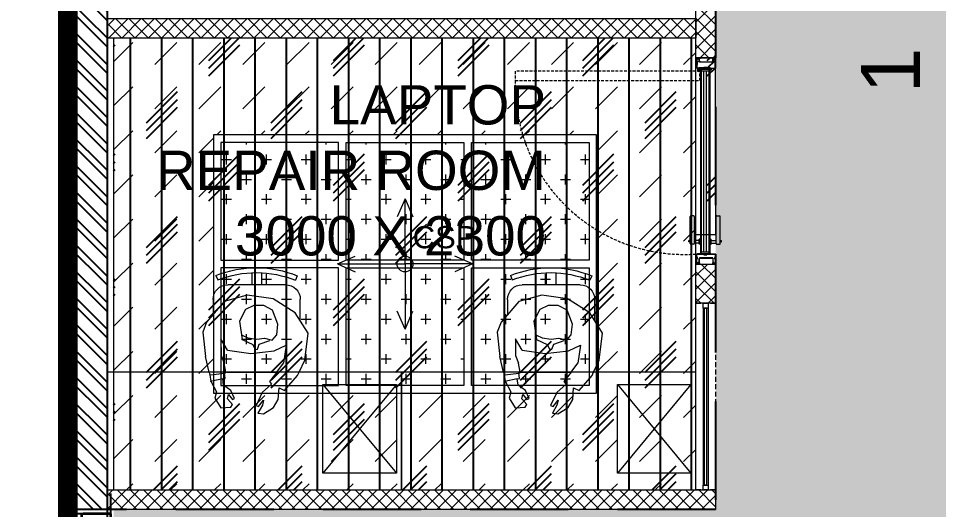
# Model space of a CAD drawing. Header units: millimetres. Extents: x 2335845 to 2509607, y 289014 to 361737.
# Drawn here: x 2344493 to 2349181, y 308802 to 311302 of the extents above; entities that cross this region are included whole.
import ezdxf

# ---------------------------------------------------------------- set-up
doc = ezdxf.new("R2010")
doc.units = ezdxf.units.MM
for name, pattern in [('DASHED', [0.75, 0.5, -0.25]), ('HIDDEN', [0.375, 0.25, -0.125]), ('HIDDEN2', [0.1875, 0.125, -0.0625])]:
    doc.linetypes.add(name, pattern=pattern)
for name, color, linetype, lineweight in [('1-fur', 8, 'Continuous', 0), ('A-DOOR-FULL', 40, 'Continuous', 18), ('A-PLAN-THIN', 251, 'Continuous', 15), ('AR_01_PARTITION FULL HT', 2, 'Continuous', 25), ('IN-DOOR', 8, 'Continuous', 0), ('IN-PRTN-FULL', 30, 'Continuous', 20), ('IN-PRTN-HATCH', 8, 'Continuous', 5), ('SWA- GLASS PARTITION', 8, 'Continuous', 5), ('SWA-GLASS', 140, 'Continuous', 9), ('SWA-METAL', 165, 'Continuous', 9), ('TOA-FC-ACOU.PAN', 250, 'Continuous', 5), ('TOA-FC-CSP', 8, 'Continuous', 20), ('TOA-FC-GYPSUM', 250, 'Continuous', 5), ('TOA-FL-CPT-1', 8, 'Continuous', 5), ('TOA-FL-CPT-2', 8, 'Continuous', 5), ('TOA-FURN-HUMAN', 252, 'Continuous', 9), ('TOA-FURN-MODULAR', 20, 'Continuous', 9)]:
    doc.layers.add(name, color=color, linetype=linetype, lineweight=lineweight)
for name, color, linetype in [('A-PLAN-DOOR', 7, 'Continuous'), ('A-PLAN-WALL', 6, 'Continuous'), ('A-PLAN-WALL HATCH', 8, 'Continuous'), ('FLOOR MARK', 7, 'Continuous'), ('PASSAGE LINEOUT', 7, 'Continuous'), ('TEXT', 250, 'Continuous')]:
    doc.layers.add(name, color=color, linetype=linetype)
doc.styles.add('ARIAL', font='arial.ttf')
doc.styles.get("Standard").update_dxf_attribs({"font": 'arial.ttf'})
pattern_1 = [(0, (2408113.76, 309771.23), (101.6, 101.6), [50.8, -152.4]), (90, (2408139.16, 309745.83), (-101.6, 101.6), [50.8, -152.4])]

# ---------------------------------------------------------------- blocks, each defined once
blk = doc.blocks.new('A$C3F28102C')
at = {"layer": 'A-PLAN-DOOR'}
h = blk.add_hatch(dxfattribs=at)
h.set_pattern_fill('ANSI31', color=256, style=0)
h.set_pattern_definition([(315, (-1529.3283, 1000.1135), (-0.44194174, -0.44194174), [])])
h.paths.add_polyline_path([(1.3, -14.9), (0, -14.9), (0, 0), (1.3, 0)])
h.paths.add_polyline_path([(1.3, 0.2), (1.3, 0), (0, 0), (0, 1.1, 0.115729)])
h.paths.add_polyline_path([(4.9, -14.9), (3.6, -14.9), (3.6, 0), (4.9, 0)])
h.paths.add_polyline_path([(4.9, 0), (3.6, 0), (3.6, 0.2, 0.115729), (4.9, 1.1)])
at = {"layer": 'A-PLAN-DOOR', "color": 2}
for points in [[(1.3, 0.2), (1.3, -14.9), (0, -14.9), (0, 1.1)], [(3.6, 0.2), (3.6, -14.9), (4.9, -14.9), (4.9, 1.1)]]:
    blk.add_lwpolyline(points, dxfattribs=at)
for radius in [3.42, 2.42]:
    blk.add_circle((2.5, 3.4), radius, dxfattribs=at)
blk = doc.blocks.new('Door 1500 mm')
at = {"layer": 'A-PLAN-DOOR'}
for p, q in [((-749, 144.7), (-749, 149.7)), ((749, 144.7), (749, 149.7)), ((710.4, 59.9), (-710.4, 59.9)), ((-710.4, 59.9), (-710.4, 0)), ((710.4, 53.4), (-710.4, 53.4)), ((-150, 0), (-150, 53.4)), ((710.4, 59.9), (710.4, 0)), ((710.4, 6.5), (-710.4, 6.5)), ((710.4, 0), (-710.4, 0))]:
    blk.add_line(p, q, dxfattribs=at)
for points in [[(-750, -90.3), (-750, -90.3), (-750, 149.7), (-851, 149.7)], [(750, -89.3), (750, 149.7), (851, 149.7)]]:
    blk.add_lwpolyline(points, dxfattribs=at)
for points in [[(-750, 8), (-749, 8), (-749, 141.7), (-750, 141.7)], [(-747.5, 1.5), (-715.6, 1.5), (-715.6, 63.4), (-700.6, 63.4), (-700.6, 94.6), (-715.2, 148.2), (-747.5, 148.2), (-747.5, 139.7), (-749, 139.7), (-749, 141.7), (-749, 149.7), (-714.1, 149.7), (-699.1, 94.8), (-699.1, 61.9), (-714.1, 61.9), (-714.1, 0), (-749, 0), (-749, 10), (-747.5, 10)], [(747.5, 1.5), (715.6, 1.5), (715.6, 63.4), (700.6, 63.4), (700.6, 94.6), (715.2, 148.2), (747.5, 148.2), (747.5, 139.7), (749, 139.7), (749, 141.7), (749, 149.7), (714.1, 149.7), (699.1, 94.8), (699.1, 61.9), (714.1, 61.9), (714.1, 0), (749, 0), (749, 10), (747.5, 10)], [(750, 8), (749, 8), (749, 141.7), (750, 141.7)]]:
    blk.add_lwpolyline(points, close=True, dxfattribs=at)
at = {"layer": 'A-PLAN-DOOR', "linetype": 'HIDDEN', "ltscale": 300}
for points in [[(-711.8, -7), (-678.8, -7), (-678.8, -534.8), (-711.8, -534.8)], [(711.8, -7), (678.8, -7), (678.8, -835.8), (711.8, -835.8)]]:
    blk.add_lwpolyline(points, close=True, dxfattribs=at)
for centre, radius, start, end in [((-678.8, -7), 528.9, 270, 0.757), ((678.8, -7), 828.8, 179.517, 270)]:
    blk.add_arc(centre, radius, start, end, dxfattribs=at)
at = {"layer": 'A-PLAN-DOOR', "extrusion": (0, 0, -1), "yscale": 0.9981851179673188, "zscale": -0.9981851179673188, "rotation": 180}
for p, xscale in [((714.1, 0), 0.9981851179673188), ((-714.1, 0), -0.9981851179673188)]:
    blk.add_blockref('A$C3F28102C', p, dxfattribs=dict(at, xscale=xscale))
blk = doc.blocks.new('Refuge Area')
at = {"layer": 'A-PLAN-THIN', "true_color": 0xc7c8ca}
h = blk.add_hatch(dxfattribs=at)
h.set_pattern_fill('ANSI36', color=9, scale=200, angle=90, style=0)
h.set_pattern_definition([(135, (-171740.8, -401367.8), (-1234.7852, 336.7596), [1587.5, -317.5, 0, -317.5])])
edge = h.paths.add_edge_path()
edge.add_arc((52450.8, -523196.6), 546078.4, 94.799675, 95.937847)
edge.add_line((-4040.8, 19951.9), (-4040.8, 5032.2))
edge.add_line((-4040.8, 5032.2), (-1240.8, 5032.2))
edge.add_line((-1240.8, 5032.2), (1459.2, 5032.2))
edge.add_line((1459.2, 5032.2), (1459.2, 8332.2))
edge.add_line((1459.2, 8332.2), (6759.2, 8332.2))
edge.add_line((6759.2, 8332.2), (6759.2, 20966.9))
edge = h.paths.add_edge_path()
edge.add_arc((29259.2, -342462.3), 316794.5, 94.072802, 96.033819)
edge.add_line((-4040.8, -27422.8), (-4040.8, -9767.8))
edge.add_line((-4040.8, -9767.8), (-1240.8, -9767.8))
edge.add_line((-1240.8, -9767.8), (1459.2, -9767.8))
edge.add_line((1459.2, -9767.8), (1459.2, -13067.8))
edge.add_line((1459.2, -13067.8), (6759.2, -13067.8))
edge.add_line((6759.2, -13067.8), (6759.2, -26467.8))
at = {"layer": 'A-PLAN-WALL HATCH'}
h = blk.add_hatch(dxfattribs=at)
h.set_pattern_fill('ANSI32', color=256, scale=10, angle=-90, style=0)
h.set_pattern_definition([(315, (-171740.81, -401367.81), (67.35192, 67.35192), []), (315, (-171740.81, -401412.71), (67.35192, 67.35192), [])])
h.paths.add_polyline_path([(1659.2, -9767.8), (1459.2, -9767.8), (1459.2, 5032.2), (1659.2, 5032.2)])
at = {"layer": 'A-PLAN-THIN'}
blk.add_line((1659.2, -9767.8), (1659.2, -11307.8), dxfattribs=at)
at = {"layer": 'A-PLAN-WALL'}
blk.add_lwpolyline([(1659.2, -9767.8), (1459.2, -9767.8), (1459.2, 5032.2), (1659.2, 5032.2)], close=True, dxfattribs=at)
at = {"layer": 'A-PLAN-DOOR', "xscale": -1, "rotation": 270}
blk.add_blockref('Door 1500 mm', (1529.5, -10537.8), dxfattribs=at)
blk = doc.blocks.new('txhvb')
at = {"layer": 'TOA-FURN-HUMAN', "color": 8, "lineweight": 5}
for p, q in [((549473.8, -3726.6, 0), (549769.8, -3726.6, 0)), ((549425.6, -3868.4, 0), (549538.3, -3797, 0)), ((549538.3, -3797, 0), (549669.9, -3778.8, 0)), ((549669.9, -3778.8, 0), (549787.2, -3811.9, 0)), ((549399.8, -3909.5, 0), (549399.8, -3800.6, 0)), ((549787.2, -3811.9, 0), (549877, -3916.9, 0)), ((549843.8, -3800.6, 0), (549843.8, -3878, 0)), ((549359.8, -3973.3, 0), (549425.6, -3868.4, 0)), ((549877, -3916.9, 0), (549896.8, -3968.3, 0)), ((549377.2, -4109.3, 0), (549359.8, -3973.3, 0)), ((549896.8, -3968.3, 0), (549882.9, -4091.1, 0)), ((549804.2, -4001.1, 0), (549802.9, -4085.6, 0)), ((549533.4, -4063.3, 0), (549472.6, -4034.3, 0)), ((549472.6, -4034.3, 0), (549485.8, -4126, 0)), ((549652, -4076.1, 0), (549533.4, -4063.3, 0)), ((549770.2, -4058.7, 0), (549652, -4076.1, 0)), ((549405.4, -4170.5, 0), (549377.2, -4109.3, 0)), ((549802.9, -4085.6, 0), (549787.5, -4126, 0)), ((549864.3, -4170.5, 0), (549882.9, -4091.1, 0)), ((549413.4, -4187.8, 0), (549405.4, -4170.5, 0)), ((549519.8, -4170.5, 0), (549485.8, -4126, 0)), ((549519.8, -4170.5, 0), (549557.1, -4219.4, 0)), ((549780, -4170.5, 0), (549787.5, -4126, 0)), ((549780.2, -4174.4, 0), (549780, -4169.8, 0)), ((549864.3, -4170.5, 0), (549860.7, -4185.9, 0)), ((549479.7, -4265, 0), (549413.4, -4187.8, 0)), ((549786.4, -4175, 0), (549780.2, -4174.4, 0)), ((549782.9, -4203.7, 0), (549786.4, -4175, 0)), ((549795.2, -4204.9, 0), (549782.9, -4203.7, 0)), ((549790.7, -4237.8, 0), (549795.2, -4204.9, 0)), ((549855.8, -4216.9, 0), (549826.4, -4271.5, 0)), ((549860.7, -4185.9, 0), (549855.8, -4216.9, 0)), ((549508.3, -4250.5, 0), (549479.7, -4265, 0)), ((549511.8, -4309.5, 0), (549508.3, -4250.5, 0)), ((549557.1, -4219.4, 0), (549546, -4231.9, 0)), ((549546, -4231.9, 0), (549593.7, -4274.9, 0)), ((549734.2, -4304.6, 0), (549752.9, -4264.4, 0)), ((549752.9, -4264.4, 0), (549790.7, -4237.8, 0)), ((549535.7, -4350.2, 0), (549511.8, -4309.5, 0)), ((549593.7, -4274.9, 0), (549624.9, -4341.5, 0)), ((549745.4, -4310, 0), (549734.2, -4304.6, 0)), ((549745.3, -4335.9, 0), (549770.5, -4306.2, 0)), ((549765.7, -4285.4, 0), (549745.4, -4310, 0)), ((549770.5, -4306.2, 0), (549765.7, -4285.4, 0)), ((549835.7, -4303.3, 0), (549804.9, -4352.2, 0)), ((549826.4, -4271.5, 0), (549835.7, -4303.3, 0)), ((549587.5, -4384, 0), (549535.7, -4350.2, 0)), ((549612, -4346.4, 0), (549586.8, -4314.1, 0)), ((549586.8, -4314.1, 0), (549592.4, -4339, 0)), ((549592.4, -4339, 0), (549615.6, -4379.5, 0)), ((549624.9, -4341.5, 0), (549612, -4346.4, 0)), ((549754.5, -4349.8, 0), (549745.3, -4335.9, 0)), ((549804.9, -4352.2, 0), (549754.5, -4349.8, 0)), ((549615.6, -4379.5, 0), (549587.5, -4384, 0))]:
    blk.add_line(p, q, dxfattribs=at)
at = {"layer": 'TOA-FURN-HUMAN', "color": 8, "lineweight": 5, "elevation": 0}
for points in [[(549415.1, -3680.7), (549424.4, -3703.6)], [(549597.3, -3664.5), (549597.3, -3726.6)], [(549646.7, -3664.5), (549646.7, -3726.6)], [(549829.3, -3678.7), (549820, -3701.6)], [(549696.3, -3982), (549667.8, -3997), (549621.5, -4003.4), (549583, -3998.4), (549543.8, -4008.4), (549519.5, -3981.3), (549513.6, -3926.6), (549540.8, -3854.7), (549585.6, -3831.3), (549636.2, -3831.3), (549679, -3852.7), (549710.1, -3911), (549696.5, -4004.3), (549641.4, -4029.8), (549629.3, -4056.2), (549618.6, -4054.7), (549608.6, -4028.3), (549555.2, -4009.1)], [(549770.2, -4058.7), (549804.2, -4001.1)], [(549784.9, -4177.3), (549858.8, -4186.3)], [(549795.2, -4204.9), (549858.2, -4218.4)]]:
    blk.add_lwpolyline(points, dxfattribs=at)
blk.add_lwpolyline([(549780, -4169.8, -0.034638), (549769.8, -4170.5), (549519.8, -4170.5)], format="xyb", dxfattribs=at)
at = {"layer": 'TOA-FURN-HUMAN', "color": 8, "lineweight": 5}
for centre, radius, start, end in [((549624.7, -4196.9, 0), 557.1, 68.458, 112.0994), ((549624.7, -4196.9, 0), 532.5, 68.4839, 112.0994), ((549473.8, -3800.6, 0), 74, 90.0001, 180.0001), ((549769.8, -3800.6, 0), 74, 0.0001, 90.0001)]:
    blk.add_arc(centre, radius, start, end, dxfattribs=at)
at = {"layer": 'TOA-FURN-MODULAR'}
for p, q in [((549284.5, -4234.5), (548909.5, -4684.5)), ((548909.5, -4234.5), (549284.5, -4684.5))]:
    blk.add_line(p, q, dxfattribs=at)
for points in [[(548884.5, -4170.5), (550384.5, -4170.5), (550384.5, -4770.5), (548884.5, -4770.5)], [(549284.5, -4234.5), (548909.5, -4234.5), (548909.5, -4684.5), (549284.5, -4684.5)]]:
    blk.add_lwpolyline(points, close=True, dxfattribs=at)
blk = doc.blocks.new('*U656')
at = {"layer": 'SWA- GLASS PARTITION', "linetype": 'HIDDEN2', "ltscale": 200, "elevation": 0}
blk.add_lwpolyline([(115656.2, -163312.9), (116606.2, -163312.9), (116606.2, -163412.9), (115656.2, -163412.9)], close=True, dxfattribs=at)
at = {"layer": 'SWA-GLASS', "color": 4, "elevation": 0}
blk.add_lwpolyline([(116581.2, -163357.9), (116581.2, -163367.9), (115681.2, -163367.9), (115681.2, -163357.9)], close=True, dxfattribs=at)
at = {"layer": 'SWA-METAL', "color": 8, "linetype": 'HIDDEN'}
for p, q in [((115681.2, -163350.4, 0), (116581.2, -163350.4, 0)), ((115681.2, -163375.4, 0), (116581.2, -163375.4, 0))]:
    blk.add_line(p, q, dxfattribs=at)
at = {"layer": 'SWA-METAL', "elevation": 0}
for points in [[(115656.2, -163350.4), (115681.2, -163350.4), (115681.2, -163375.4), (115656.2, -163375.4)], [(116581.2, -163350.4), (116606.2, -163350.4), (116606.2, -163375.4), (116581.2, -163375.4)]]:
    blk.add_lwpolyline(points, close=True, dxfattribs=at)
blk = doc.blocks.new('A$C38A659B7')
at = {"layer": 'TOA-FC-CSP', "color": 10, "linetype": 'Continuous', "elevation": 0}
for points in [[(0.91, 8.35), (0, 6.31)], [(0.91, 8.35), (0, 6.31)], [(0.91, 8.35), (1.82, 6.31)], [(0.91, 8.35), (1.82, 6.31)], [(8.65, 0.91), (0.91, 0.91), (0.91, 8.35)], [(-6.83, 0.91), (-4.79, 1.82)], [(8.65, 0.91), (6.61, 1.82)], [(-6.83, 0.91), (-4.79, 0)], [(-6.83, 0.91), (0.91, 0.91), (0.91, -6.54)], [(8.65, 0.91), (6.61, 0)], [(0.91, -6.54), (0, -4.49)], [(0.91, -6.54), (0, -4.49)], [(0.91, -6.54), (1.82, -4.49)], [(0.91, -6.54), (1.82, -4.49)]]:
    blk.add_lwpolyline(points, dxfattribs=at)
at = {"layer": 'TOA-FC-CSP', "color": 10, "linetype": 'Continuous'}
blk.add_circle((0.91, 0.91, 0), 0.902, dxfattribs=at)
at = {"layer": 'TOA-FC-CSP', "color": 10, "insert": (1.79, 5.25, 0), "char_height": 2.542, "width": 4.6087, "attachment_point": 1, "style": 'ARIAL'}
blk.add_mtext('CSP', dxfattribs=at)
blk = doc.blocks.new('*U649')
at = {"layer": 'IN-PRTN-HATCH'}
h = blk.add_hatch(dxfattribs=at)
h.set_pattern_fill('ANSI37', color=256, scale=15)
h.set_pattern_definition([(45, (5617.74, 0), (-33.67596, 33.67596), []), (135, (5617.74, 0), (-33.67596, -33.67596), [])])
h.paths.add_polyline_path([(-100522.3, -39967.2), (-97422.3, -39967.2), (-97422.3, -39867.2), (-100522.3, -39867.2)])
at = {"layer": 'IN-PRTN-FULL', "elevation": 0}
blk.add_lwpolyline([(-100522.3, -39967.2), (-97422.3, -39967.2), (-97422.3, -39867.2), (-100522.3, -39867.2)], close=True, dxfattribs=at)
blk = doc.blocks.new('*U650')
at = {"layer": 'IN-PRTN-HATCH'}
h = blk.add_hatch(dxfattribs=at)
h.set_pattern_fill('ANSI37', color=256, scale=15)
h.set_pattern_definition([(45, (5517.74, 0), (-33.67596, 33.67596), []), (135, (5517.74, 0), (-33.67596, -33.67596), [])])
h.paths.add_polyline_path([(-100522.3, -39967.2), (-97522.3, -39967.2), (-97522.3, -39867.2), (-100522.3, -39867.2)])
at = {"layer": 'IN-PRTN-FULL', "elevation": 0}
blk.add_lwpolyline([(-100522.3, -39967.2), (-97522.3, -39967.2), (-97522.3, -39867.2), (-100522.3, -39867.2)], close=True, dxfattribs=at)
blk = doc.blocks.new('*U652')
at = {"layer": 'IN-PRTN-HATCH'}
h = blk.add_hatch(dxfattribs=at)
h.set_pattern_fill('ANSI37', color=256, scale=15)
h.set_pattern_definition([(45, (2817.89, 0), (-33.67596, 33.67596), []), (135, (2817.89, 0), (-33.67596, -33.67596), [])])
h.paths.add_polyline_path([(-100522.3, -39967.2), (-100222.2, -39967.2), (-100222.2, -39867.2), (-100522.3, -39867.2)])
at = {"layer": 'IN-PRTN-FULL', "elevation": 0}
blk.add_lwpolyline([(-100522.3, -39967.2), (-100222.2, -39967.2), (-100222.2, -39867.2), (-100522.3, -39867.2)], close=True, dxfattribs=at)
blk = doc.blocks.new('rub1')
at = {"lineweight": 20}
h = blk.add_hatch(color=8, dxfattribs=at)
h.paths.add_polyline_path([(285.1, 663.6), (284.4, 663.6, 0.06789), (284.3, 663.1), (284, 663.1), (284, 663.6), (283.7, 663.6), (283.7, 662.4), (284, 662.4), (284, 662.9), (284.3, 662.9, 0.066804), (284.4, 662.3), (285.1, 662.3, 0.299446), (285.5, 662.9), (285.5, 663.1, 0.299446)])
h.paths.add_polyline_path([(285.4, 663.1), (285.4, 662.9, -0.365226), (285, 662.5), (284.6, 662.5, -0.12053), (284.6, 663.5), (285, 663.5, -0.209232)], flags=16)
at = {"layer": '1-fur', "color": 8, "lineweight": 20}
for p, q in [((284.4, 663.6), (285.1, 663.6)), ((284.4, 662.3), (285.1, 662.3)), ((284.6, 663.5), (285, 663.5)), ((284.6, 662.5), (285, 662.5)), ((285.4, 663.1), (285.4, 662.9)), ((285.5, 663.1), (285.5, 662.9))]:
    blk.add_line(p, q, dxfattribs=at)
for points in [[(284, 662.9), (284, 662.4), (283.7, 662.4), (283.7, 663.6), (284, 663.6), (284, 663.1)], [(284.3, 663.1), (284, 663.1)], [(284, 662.9), (284.3, 662.9)]]:
    blk.add_lwpolyline(points, dxfattribs=at)
for centre, radius, start, end in [((286.3, 663), 1.99, 160.4255, 175.9608), ((286.3, 663), 1.99, 182.636, 197.9236), ((286.5, 663), 1.99, 165.4708, 192.9616), ((284.8, 662.9), 0.623, 16.2565, 63.5269), ((285, 662.9), 0.413, 282.3178, 2.5719), ((284.9, 663), 0.623, 3.1317, 69.8122), ((284.9, 662.9), 0.623, 290.1878, 356.8683)]:
    blk.add_arc(centre, radius, start, end, dxfattribs=at)
blk = doc.blocks.new('*U695')
at = {"layer": 'IN-DOOR', "color": 8, "ltscale": 2}
for p, q in [((-36, 3.3), (-36, 0)), ((-36, 3.29), (-36, 2.86)), ((-34.92, 3.3), (-35.99, 3.3)), ((-35.96, 3.17), (-35.96, 3.25)), ((-35.95, 3.26), (-34.97, 3.26)), ((-34.96, 3.25), (-34.96, 3.2)), ((-34.91, 3.21), (-34.91, 3.29)), ((-32.56, 3.81), (-32.56, 4.31)), ((-32.45, 4.42), (-27.72, 4.42)), ((-32.45, 3.7), (-27.72, 3.7)), ((-32.34, 2.84), (-32.34, 3.7)), ((-32.13, 4.42), (-32.13, 4.64)), ((-32.13, 4.64), (-31.89, 4.64)), ((-31.89, 4.42), (-31.89, 4.64)), ((-31.87, 2.84), (-31.87, 3.7)), ((-27.61, 3.81), (-27.61, 4.31)), ((-0.79, 3.21), (-0.79, 3.29)), ((-0.78, 3.3), (-0.01, 3.3)), ((-0.75, 3.25), (-0.75, 3.2)), ((-0.05, 3.26), (-0.73, 3.26)), ((-0.04, 3.17), (-0.04, 3.25)), ((0, 3.3), (0, 0)), ((0, 3.29), (0, 2.86)), ((-35.98, 2.84), (-35.92, 2.84)), ((-35.91, 2.83), (-35.91, 2.79)), ((-35.9, 2.78), (-35.83, 2.76)), ((-35.82, 2.77), (-35.86, 2.83)), ((-35.85, 2.84), (-35.11, 2.84)), ((-35.09, 2.88), (-35.81, 2.88)), ((-35.09, 2.82), (-35.11, 2.77)), ((-35.09, 2.76), (-34.98, 2.76)), ((-35.04, 2.83), (-35.04, 2.83)), ((-34.93, 2.81), (-35.02, 2.81)), ((-34.96, 1.81), (-34.97, 1.8)), ((-34.97, 1.8), (-34.96, 1.79)), ((-34.96, 2.74), (-34.96, 1.81)), ((-34.96, 1.79), (-34.96, 0.56)), ((-34.94, 3.18), (-34.94, 3.18)), ((-34.91, 0.51), (-34.91, 2.79)), ((-32.56, 2.62), (-32.56, 2.84)), ((-32.56, 2.84), (-31.66, 2.84)), ((-32.56, 2.62), (-31.66, 2.62)), ((-31.66, 2.62), (-31.66, 2.84)), ((-0.79, 0.51), (-0.79, 2.79)), ((-0.77, 2.81), (-0.68, 2.81)), ((-0.76, 3.18), (-0.76, 3.18)), ((-0.74, 2.74), (-0.74, 1.81)), ((-0.74, 1.81), (-0.73, 1.8)), ((-0.73, 1.8), (-0.74, 1.79)), ((-0.74, 1.79), (-0.74, 0.56)), ((-0.61, 2.76), (-0.72, 2.76)), ((-0.67, 2.83), (-0.67, 2.83)), ((-0.62, 2.82), (-0.59, 2.77)), ((-0.61, 2.88), (-0.19, 2.88)), ((-0.15, 2.84), (-0.6, 2.84)), ((-0.18, 2.77), (-0.14, 2.83)), ((-0.1, 2.78), (-0.17, 2.76)), ((-0.09, 2.83), (-0.09, 2.79)), ((-0.02, 2.84), (-0.08, 2.84)), ((-36, 0.44), (-36, 0.01)), ((-35.99, 0), (-34.92, 0)), ((-35.92, 0.46), (-35.98, 0.46)), ((-35.96, 0.05), (-35.96, 0.13)), ((-34.97, 0.04), (-35.95, 0.04)), ((-35.91, 0.5), (-35.91, 0.47)), ((-35.83, 0.54), (-35.9, 0.51)), ((-35.86, 0.47), (-35.82, 0.53)), ((-35.11, 0.46), (-35.85, 0.46)), ((-35.81, 0.42), (-35.09, 0.42)), ((-35.11, 0.52), (-35.09, 0.48)), ((-34.98, 0.54), (-35.09, 0.54)), ((-35.04, 0.47), (-35.04, 0.47)), ((-35.03, 0.2), (-35.03, 0.14)), ((-35.02, 0.49), (-34.93, 0.49)), ((-35.01, 0.22), (-35.01, 0.22)), ((-35.01, 0.12), (-34.93, 0.12)), ((-34.98, 0.18), (-34.99, 0.2)), ((-34.93, 0.16), (-34.96, 0.16)), ((-34.96, 0.1), (-34.96, 0.05)), ((-34.94, 0.12), (-34.94, 0.12)), ((-34.88, 0.19), (-34.92, 0.17)), ((-34.91, 0.1), (-34.91, 0.02)), ((-34.91, 0.01), (-34.91, 0.09)), ((-34.89, 0), (-34.2, 0)), ((-34.87, 0.08), (-34.85, 0.18)), ((-34.83, 0.06), (-34.85, 0.06)), ((-34.81, 0.05), (-34.82, 0.07)), ((-34.79, 0.07), (-34.8, 0.05)), ((-34.3, 0.06), (-34.77, 0.06)), ((-34.2, 0.81), (-34.2, 0)), ((-32.56, 0.98), (-32.56, 0.77)), ((-32.56, 0.98), (-31.66, 0.98)), ((-32.56, 0.77), (-31.66, 0.77)), ((-32.34, 0.77), (-32.34, -0.1)), ((-31.87, 0.77), (-31.87, -0.1)), ((-31.66, 0.98), (-31.66, 0.77)), ((-1.8, 0), (-1.8, 0.1)), ((-0.81, 0), (-1.8, 0)), ((-1.76, 0.06), (-1.65, 0.06)), ((-1.63, 0.07), (-1.62, 0.05)), ((-1.61, 0.05), (-0.88, 0.07)), ((-0.87, 0.06), (-0.86, 0.06)), ((-0.84, 0.08), (-0.85, 0.18)), ((-0.82, 0.19), (-0.79, 0.17)), ((-0.79, 0.1), (-0.79, 0.02)), ((-0.79, 0.01), (-0.79, 0.09)), ((-0.78, 0.16), (-0.74, 0.16)), ((-0.01, 0), (-0.78, 0)), ((-0.68, 0.49), (-0.77, 0.49)), ((-0.69, 0.12), (-0.77, 0.12)), ((-0.76, 0.12), (-0.76, 0.12)), ((-0.75, 0.1), (-0.75, 0.05)), ((-0.73, 0.04), (-0.05, 0.04)), ((-0.72, 0.54), (-0.62, 0.54)), ((-0.72, 0.18), (-0.71, 0.2)), ((-0.69, 0.22), (-0.69, 0.22)), ((-0.68, 0.2), (-0.68, 0.14)), ((-0.67, 0.47), (-0.67, 0.47)), ((-0.6, 0.52), (-0.62, 0.48)), ((-0.19, 0.42), (-0.61, 0.42)), ((-0.6, 0.46), (-0.15, 0.46)), ((-0.14, 0.47), (-0.18, 0.53)), ((-0.17, 0.54), (-0.1, 0.51)), ((-0.09, 0.5), (-0.09, 0.47)), ((-0.08, 0.46), (-0.02, 0.46)), ((-0.04, 0.05), (-0.04, 0.13)), ((0, 0.44), (0, 0.01)), ((-32.56, -0.21), (-32.56, -0.71)), ((-32.45, -0.1), (-27.72, -0.1)), ((-32.45, -0.82), (-27.72, -0.82)), ((-32.13, -0.82), (-32.13, -1.03)), ((-32.13, -1.03), (-31.89, -1.03)), ((-31.89, -0.82), (-31.89, -1.03)), ((-27.61, -0.21), (-27.61, -0.71))]:
    blk.add_line(p, q, dxfattribs=at)
at = {"layer": 'IN-DOOR', "color": 8, "ltscale": 3}
for p, q in [((-34.91, 3.28), (-34.91, 3.2)), ((-34.21, 3.3), (-34.89, 3.3)), ((-34.87, 3.12), (-34.87, 3.22)), ((-34.85, 3.24), (-34.83, 3.24)), ((-34.82, 3.23), (-34.81, 3.24)), ((-34.8, 3.24), (-34.79, 3.23)), ((-34.77, 3.24), (-34.3, 3.24)), ((-1.85, 2), (-1.85, 3.3)), ((-1.85, 3.3), (-0.81, 3.3)), ((-1.65, 3.24), (-1.76, 3.24)), ((-1.62, 3.24), (-1.63, 3.23)), ((-0.88, 3.23), (-1.61, 3.24)), ((-0.86, 3.24), (-0.87, 3.24)), ((-0.84, 3.12), (-0.84, 3.22)), ((-0.79, 3.28), (-0.79, 3.2)), ((-35.03, 3.16), (-35.03, 3.09)), ((-34.93, 3.18), (-35.01, 3.18)), ((-35.01, 3.08), (-35.01, 3.08)), ((-35, 3.09), (-34.98, 3.12)), ((-34.96, 3.13), (-34.93, 3.13)), ((-34.92, 3.13), (-34.9, 3.11)), ((-34.4, 2.03), (-34.4, 1.57)), ((-34.3, 2.07), (-34.36, 2.07)), ((-34.34, 1.83), (-34.34, 1.99)), ((-34.34, 1.61), (-34.34, 1.77)), ((-34.31, 2), (-34.23, 1.98)), ((-34.23, 1.62), (-34.31, 1.6)), ((-34.26, 2.56), (-34.27, 2.55)), ((-34.27, 2.55), (-34.26, 2.54)), ((-34.26, 3.2), (-34.26, 2.56)), ((-34.26, 2.54), (-34.26, 2.11)), ((-34.21, 2), (-34.21, 3.14)), ((-34.21, 0.91), (-34.21, 2.7)), ((-1.85, 0.91), (-1.85, 2.86)), ((-1.75, 2), (-1.83, 1.98)), ((-1.83, 1.62), (-1.75, 1.6)), ((-1.8, 3.2), (-1.8, 3.17)), ((-1.8, 3.17), (-1.79, 3.16)), ((-1.79, 3.16), (-1.8, 3.15)), ((-1.8, 3.15), (-1.8, 2.11)), ((-1.76, 2.07), (-1.7, 2.07)), ((-1.72, 1.83), (-1.72, 1.99)), ((-1.72, 1.61), (-1.72, 1.77)), ((-1.66, 2.03), (-1.66, 1.57)), ((-0.79, 3.13), (-0.81, 3.11)), ((-0.74, 3.13), (-0.78, 3.13)), ((-0.77, 3.18), (-0.69, 3.18)), ((-0.71, 3.09), (-0.72, 3.12)), ((-0.69, 3.08), (-0.7, 3.08)), ((-0.68, 3.16), (-0.68, 3.09)), ((-34.35, 1.53), (-34.3, 1.53)), ((-34.27, 1.04), (-34.28, 1.03)), ((-34.28, 1.01), (-34.27, 1)), ((-34.26, 1.49), (-34.26, 1.05)), ((-34.26, 0.99), (-34.26, 0.1)), ((-34.21, 0.82), (-34.21, 0.85)), ((-34.17, 0.89), (-34.2, 0.9)), ((-34.2, 0.86), (-34.17, 0.84)), ((-2.16, 0.77), (-2.16, 0.88)), ((-2.14, 0.9), (-2.08, 0.88)), ((-1.8, 0.75), (-2.14, 0.75)), ((-2.11, 0.85), (-2.11, 0.82)), ((-2.08, 0.84), (-2.1, 0.86)), ((-2.1, 0.81), (-1.86, 0.81)), ((-1.89, 0.89), (-1.86, 0.9)), ((-1.86, 0.86), (-1.89, 0.84)), ((-1.85, 0.82), (-1.85, 0.85)), ((-1.8, 1.49), (-1.8, 1.05)), ((-1.8, 0.99), (-1.8, 0.1)), ((-1.79, 1.04), (-1.79, 1.03)), ((-1.79, 1.01), (-1.79, 1)), ((-1.71, 1.53), (-1.76, 1.53))]:
    blk.add_line(p, q, dxfattribs=at)
at = {"layer": 'IN-DOOR', "color": 8, "linetype": 'DASHED'}
blk.add_lwpolyline([(-2.36, 2.73), (-2.36, 34.98), (-4, 34.98), (-4, 2.73)], close=True, dxfattribs=at)
at = {"layer": 'IN-DOOR', "color": 8}
for points in [[(-2.07, 2.62), (-34.21, 2.62), (-34.21, 2.49), (-2.07, 2.49)], [(-2.07, 2.49), (-33.9, 2.49), (-33.9, 1.11), (-2.07, 1.11)], [(-2.07, 0.98), (-34.21, 0.98), (-34.21, 1.11), (-2.07, 1.11)]]:
    blk.add_lwpolyline(points, dxfattribs=at)
for points in [[(-34.21, 2.49), (-33.9, 2.49), (-33.9, 1.11), (-34.21, 1.11)], [(-1.96, 2.49), (-2.28, 2.49), (-2.28, 1.11), (-1.96, 1.11)]]:
    blk.add_lwpolyline(points, close=True, dxfattribs=at)
at = {"layer": 'IN-DOOR', "color": 5}
for points in [[(-33.9, 2.02), (-2.28, 2.02)], [(-33.9, 1.58), (-2.28, 1.58)]]:
    blk.add_lwpolyline(points, dxfattribs=at)
at = {"layer": 'IN-DOOR', "color": 8, "linetype": 'Continuous', "lineweight": 25}
for points in [[(-1.95, 0.99), (-1.86, 0.99, 0.414214), (-1.85, 1), (-1.85, 2.87, 3.112272), (-2.02, 2.63, -0.513651), (-1.96, 2.59), (-1.96, 1, 0.414214)], [(-2.24, 2.77, 0.414214), (-2.22, 2.77), (-2.2, 2.77, 0.307235), (-2.05, 2.75), (-2.03, 2.73, 0.414214), (-2.02, 2.73), (-1.95, 2.81, 0.414214), (-1.96, 2.82), (-1.97, 2.84, 0.307235), (-2.02, 2.98), (-2.02, 3.01, 0.414214), (-2.03, 3.02), (-2.13, 3.04, 0.414214), (-2.14, 3.03), (-2.14, 3.01, 0.307235), (-2.24, 2.89), (-2.26, 2.88, 0.414214), (-2.27, 2.87)]]:
    blk.add_lwpolyline(points, format="xyb", close=True, dxfattribs=at)
at = {"layer": 'IN-DOOR', "color": 8, "linetype": 'DASHED'}
blk.add_arc((-4.8, 5.45), 29.53, 88.4446, 185.2074, dxfattribs=at)
at = {"layer": 'IN-DOOR', "color": 8, "ltscale": 2}
for centre, radius, start, end in [((-35.99, 3.29), 0.0108, 90, 180), ((-35.95, 3.25), 0.0108, 90, 180), ((-34.97, 3.25), 0.0108, 360, 90), ((-34.92, 3.29), 0.0108, 360, 90), ((-32.45, 4.31), 0.108, 90, 180), ((-32.45, 3.81), 0.108, 180, 270), ((-27.72, 4.31), 0.108, 360, 90), ((-27.72, 3.81), 0.108, 270, 360), ((-0.78, 3.29), 0.0108, 90, 180), ((-0.73, 3.25), 0.0108, 90, 180), ((-0.05, 3.25), 0.0108, 360, 90), ((-0.01, 3.29), 0.0108, 360, 90), ((-35.98, 2.86), 0.018, 180, 270), ((-35.93, 3.17), 0.0288, 180, 293.5782), ((-35.84, 2.8), 0.353, 84.9915, 103.4121), ((-35.92, 2.83), 0.0108, 360, 90), ((-35.9, 2.79), 0.0108, 180, 250), ((-35.82, 3.04), 0.0648, 81.2602, 348.7398), ((-35.85, 2.83), 0.0108, 90, 200), ((-35.81, 2.91), 0.0288, 115.8419, 270), ((-35.83, 2.77), 0.0108, 250, 20), ((-35.81, 3.13), 0.0252, 261.2602, 81.2602), ((-35.88, 3.13), 0.204, 286.1738, 325.757), ((-35.74, 3.02), 0.0252, 348.7398, 168.7398), ((-35.11, 2.82), 0.018, 360, 90), ((-35.09, 2.77), 0.018, 180, 270), ((-35.09, 2.83), 0.054, 360, 90), ((-35.02, 2.83), 0.018, 180, 270), ((-34.98, 2.74), 0.018, 360, 90), ((-34.94, 3.2), 0.018, 180, 270), ((-34.94, 3.21), 0.0288, 270, 360), ((-34.93, 2.79), 0.018, 360, 90), ((-0.76, 3.21), 0.0288, 180, 270), ((-0.77, 2.79), 0.018, 90, 180), ((-0.76, 3.2), 0.018, 270, 360), ((-0.72, 2.74), 0.018, 90, 180), ((-0.68, 2.83), 0.018, 270, 360), ((-0.61, 2.83), 0.054, 90, 180), ((-0.6, 2.82), 0.018, 90, 180), ((-0.61, 2.77), 0.018, 270, 360), ((-0.26, 3.02), 0.0252, 11.2602, 191.2602), ((-0.12, 3.13), 0.204, 214.243, 253.8262), ((-0.18, 3.04), 0.0648, 191.2602, 98.7398), ((-0.19, 3.13), 0.0252, 98.7398, 278.7398), ((-0.16, 2.8), 0.353, 76.5878, 95.0085), ((-0.19, 2.91), 0.0288, 270, 64.158), ((-0.17, 2.77), 0.0108, 160, 290), ((-0.15, 2.83), 0.0108, 340, 90), ((-0.1, 2.79), 0.0108, 290, 360), ((-0.08, 2.83), 0.0108, 90, 180), ((-0.07, 3.17), 0.0288, 246.4218, 360), ((-0.02, 2.86), 0.018, 270, 360), ((-35.98, 0.44), 0.018, 90, 180), ((-35.99, 0.01), 0.0108, 180, 270), ((-35.93, 0.13), 0.0288, 66.4218, 180), ((-35.95, 0.05), 0.0108, 180, 270), ((-35.92, 0.47), 0.0108, 270, 360), ((-35.85, 0.41), 0.27, 254.6491, 275.7262), ((-35.9, 0.5), 0.0108, 110, 180), ((-35.84, 0.26), 0.0648, 11.2602, 278.7398), ((-35.85, 0.47), 0.0108, 160, 270), ((-35.81, 0.39), 0.0288, 90, 244.158), ((-35.83, 0.53), 0.0108, 340, 110), ((-35.83, 0.17), 0.0252, 278.7398, 98.7398), ((-35.88, 0.2), 0.173, 28.706, 71.7459), ((-35.75, 0.28), 0.0252, 191.2602, 11.2602), ((-35.09, 0.52), 0.018, 90, 180), ((-35.11, 0.48), 0.018, 270, 360), ((-35.09, 0.47), 0.054, 270, 360), ((-35.02, 0.47), 0.018, 90, 180), ((-35.01, 0.2), 0.018, 90, 180), ((-35.01, 0.14), 0.018, 180, 270), ((-35.01, 0.2), 0.018, 360, 90), ((-34.98, 0.56), 0.018, 270, 360), ((-34.96, 0.18), 0.018, 180, 270), ((-34.97, 0.05), 0.0108, 270, 360), ((-34.94, 0.1), 0.018, 90, 180), ((-34.94, 0.09), 0.0288, 360, 90), ((-34.93, 0.51), 0.018, 270, 360), ((-34.93, 0.18), 0.018, 270, 315), ((-34.93, 0.1), 0.018, 360, 90), ((-34.92, 0.01), 0.0108, 270, 360), ((-34.89, 0.02), 0.018, 180, 270), ((-34.87, 0.18), 0.018, 360, 135), ((-34.85, 0.08), 0.018, 180, 270), ((-34.83, 0.08), 0.018, 270, 315), ((-34.8, 0.04), 0.0108, 45, 135), ((-34.77, 0.08), 0.018, 225, 270), ((-34.3, 0.1), 0.036, 270, 360), ((-1.76, 0.1), 0.036, 180, 270), ((-1.65, 0.08), 0.018, 270, 315), ((-1.62, 0.04), 0.0108, 45, 135), ((-0.87, 0.08), 0.018, 225, 270), ((-0.86, 0.08), 0.018, 270, 360), ((-0.84, 0.18), 0.018, 45, 180), ((-0.81, 0.02), 0.018, 270, 360), ((-0.77, 0.51), 0.018, 180, 270), ((-0.78, 0.18), 0.018, 225, 270), ((-0.76, 0.09), 0.0288, 90, 180), ((-0.77, 0.1), 0.018, 90, 180), ((-0.78, 0.01), 0.0108, 180, 270), ((-0.76, 0.1), 0.018, 360, 90), ((-0.73, 0.05), 0.0108, 180, 270), ((-0.72, 0.56), 0.018, 180, 270), ((-0.74, 0.18), 0.018, 270, 360), ((-0.69, 0.2), 0.018, 90, 180), ((-0.69, 0.2), 0.018, 360, 90), ((-0.69, 0.14), 0.018, 270, 360), ((-0.68, 0.47), 0.018, 360, 90), ((-0.61, 0.47), 0.054, 180, 270), ((-0.62, 0.52), 0.018, 360, 90), ((-0.6, 0.48), 0.018, 180, 270), ((-0.12, 0.2), 0.173, 108.254, 151.294), ((-0.25, 0.28), 0.0252, 168.7398, 348.7398), ((-0.16, 0.26), 0.0648, 261.2602, 168.7398), ((-0.17, 0.17), 0.0252, 81.2602, 261.2602), ((-0.19, 0.39), 0.0288, 295.8419, 90), ((-0.17, 0.53), 0.0108, 70, 200), ((-0.15, 0.41), 0.27, 264.2737, 285.3508), ((-0.15, 0.47), 0.0108, 270, 20), ((-0.1, 0.5), 0.0108, 360, 70), ((-0.08, 0.47), 0.0108, 180, 270), ((-0.07, 0.13), 0.0288, 360, 113.5782), ((-0.05, 0.05), 0.0108, 270, 360), ((-0.02, 0.44), 0.018, 360, 90), ((-0.01, 0.01), 0.0108, 270, 360), ((-32.45, -0.21), 0.108, 90, 180), ((-32.45, -0.71), 0.108, 180, 270), ((-27.72, -0.21), 0.108, 360, 90), ((-27.72, -0.71), 0.108, 270, 360)]:
    blk.add_arc(centre, radius, start, end, dxfattribs=at)
at = {"layer": 'IN-DOOR', "color": 8, "ltscale": 3}
for centre, radius, start, end in [((-34.89, 3.28), 0.018, 90, 180), ((-34.85, 3.22), 0.018, 90, 180), ((-34.83, 3.22), 0.018, 45, 90), ((-34.8, 3.25), 0.0108, 225, 315), ((-34.77, 3.22), 0.018, 90, 135), ((-34.3, 3.2), 0.036, 360, 90), ((-1.76, 3.2), 0.036, 90, 180), ((-1.65, 3.22), 0.018, 45, 90), ((-1.62, 3.25), 0.0108, 225, 315), ((-0.87, 3.22), 0.018, 90, 135), ((-0.86, 3.22), 0.018, 360, 90), ((-0.81, 3.28), 0.018, 360, 90), ((-35.01, 3.16), 0.018, 90, 180), ((-35.01, 3.09), 0.018, 180, 270), ((-35.01, 3.09), 0.0126, 277.0353, 26.015), ((-34.96, 3.12), 0.018, 90, 180), ((-34.93, 3.2), 0.018, 270, 360), ((-34.93, 3.12), 0.018, 45, 90), ((-34.88, 3.12), 0.018, 225, 360), ((-34.36, 2.03), 0.036, 90, 180), ((-34.33, 1.8), 0.018, 134.427, 225.573), ((-34.32, 1.99), 0.018, 75.8258, 180), ((-34.35, 1.83), 0.018, 314.427, 360), ((-34.35, 1.77), 0.018, 360, 45.573), ((-34.32, 1.61), 0.018, 180, 284.1742), ((-34.3, 2.11), 0.036, 270, 360), ((-34.23, 2), 0.018, 255.8258, 360), ((-34.23, 1.6), 0.018, 360, 104.1742), ((-1.83, 2), 0.018, 180, 284.1742), ((-1.83, 1.6), 0.018, 75.8258, 180), ((-1.76, 2.11), 0.036, 180, 270), ((-1.74, 1.99), 0.018, 360, 104.1742), ((-1.74, 1.61), 0.018, 255.8258, 360), ((-1.71, 1.83), 0.018, 180, 225.573), ((-1.73, 1.8), 0.018, 314.427, 45.573), ((-1.71, 1.77), 0.018, 134.427, 180), ((-1.7, 2.03), 0.036, 360, 90), ((-0.82, 3.12), 0.018, 180, 315), ((-0.77, 3.2), 0.018, 180, 270), ((-0.78, 3.12), 0.018, 90, 135), ((-0.74, 3.12), 0.018, 360, 90), ((-0.7, 3.09), 0.0126, 153.985, 262.9647), ((-0.69, 3.16), 0.018, 360, 90), ((-0.69, 3.09), 0.018, 270, 360), ((-34.35, 1.58), 0.0452, 191.7193, 271.6001), ((-34.3, 1.49), 0.036, 360, 90), ((-34.27, 1.02), 0.0108, 135, 225), ((-34.28, 1.05), 0.018, 315, 360), ((-34.28, 0.99), 0.018, 360, 45), ((-34.2, 0.91), 0.0108, 180, 270), ((-34.2, 0.85), 0.0108, 90, 180), ((-34.2, 0.82), 0.0108, 180, 270), ((-34.17, 0.86), 0.0216, 270, 90), ((-2.14, 0.88), 0.018, 90, 180), ((-2.14, 0.77), 0.018, 180, 270), ((-2.1, 0.85), 0.0108, 90, 180), ((-2.1, 0.82), 0.0108, 180, 270), ((-2.08, 0.86), 0.0216, 270, 90), ((-1.89, 0.86), 0.0216, 90, 270), ((-1.86, 0.91), 0.0108, 270, 360), ((-1.86, 0.85), 0.0108, 360, 90), ((-1.86, 0.82), 0.0108, 270, 360), ((-1.76, 1.49), 0.036, 90, 180), ((-1.78, 1.05), 0.018, 180, 225), ((-1.78, 0.99), 0.018, 135, 180), ((-1.79, 1.02), 0.0108, 315, 45), ((-1.71, 1.58), 0.0452, 268.3999, 348.2806)]:
    blk.add_arc(centre, radius, start, end, dxfattribs=at)
at = {"layer": 'IN-DOOR', "color": 8, "lineweight": 20, "extrusion": (0, 0, -1), "xscale": 0.1118615642299428, "yscale": 0.1118615642299428, "zscale": -0.1118615642299429, "rotation": 90.00002373157199}
blk.add_blockref('rub1', (76.13, -30.93), dxfattribs=at)
blk = doc.blocks.new('*U668')
at = {"layer": 'IN-PRTN-HATCH'}
h = blk.add_hatch(dxfattribs=at)
h.set_pattern_fill('ANSI37', color=256, scale=15)
h.set_pattern_definition([(45, (3008.476, 0), (-33.67596, 33.67596), []), (135, (3008.476, 0), (-33.67596, -33.67596), [])])
h.paths.add_polyline_path([(-100377, -39967.2), (-100176.9, -39967.2), (-100176.9, -39867.2), (-100377, -39867.2)])
at = {"layer": 'IN-PRTN-FULL', "elevation": 0}
blk.add_lwpolyline([(-100377, -39967.2), (-100176.9, -39967.2), (-100176.9, -39867.2), (-100377, -39867.2)], close=True, dxfattribs=at)

msp = doc.modelspace()

# ---------------------------------------------------------------- hatches: boundary and pattern name
at = {"layer": 'TOA-FC-ACOU.PAN', "true_color": 0x939598}
h = msp.add_hatch(dxfattribs=at)
h.set_pattern_fill('CROSS', color=252, scale=16)
h.set_pattern_definition(pattern_1)
h.paths.add_polyline_path([(2345524.791, 310070.624), (2346124.791, 310070.624), (2346124.791, 310670.624), (2345524.791, 310670.624)])
h = msp.add_hatch(dxfattribs=at)
h.set_pattern_fill('CROSS', color=252, scale=16)
h.set_pattern_definition(pattern_1)
h.paths.add_polyline_path([(2346762.791, 310070.624), (2346162.791, 310070.624), (2346162.791, 310670.624), (2346762.791, 310670.624)])
h = msp.add_hatch(dxfattribs=at)
h.set_pattern_fill('CROSS', color=252, scale=16)
h.set_pattern_definition(pattern_1)
h.paths.add_polyline_path([(2347400.791, 310070.624), (2346800.791, 310070.624), (2346800.791, 310670.624), (2347400.791, 310670.624)])
h = msp.add_hatch(dxfattribs=at)
h.set_pattern_fill('CROSS', color=252, scale=16)
h.set_pattern_definition(pattern_1)
h.paths.add_polyline_path([(2345524.791, 309432.624), (2346124.791, 309432.624), (2346124.791, 310032.624), (2345524.791, 310032.624)])
h = msp.add_hatch(dxfattribs=at)
h.set_pattern_fill('CROSS', color=252, scale=16)
h.set_pattern_definition(pattern_1)
h.paths.add_polyline_path([(2346762.791, 309432.624), (2346162.791, 309432.624), (2346162.791, 310032.624), (2346762.791, 310032.624)])
h = msp.add_hatch(dxfattribs=at)
h.set_pattern_fill('CROSS', color=252, scale=16)
h.set_pattern_definition(pattern_1)
h.paths.add_polyline_path([(2347400.791, 309432.624), (2346800.791, 309432.624), (2346800.791, 310032.624), (2347400.791, 310032.624)])
at = {"layer": 'TOA-FC-GYPSUM'}
h = msp.add_hatch(dxfattribs=at)
h.set_pattern_fill('DASH', color=252, scale=50, angle=45)
h.set_pattern_definition([(45, (90021.14, 24146.98), (0, 224.506403), [158.75, -158.75])])
h.paths.add_polyline_path([(2347944.691, 311201.624), (2344978.187, 311201.624), (2344978.187, 308901.624), (2347944.691, 308901.624)])
h.paths.add_polyline_path([(2347438.791, 310708.624), (2345486.791, 310708.624), (2345486.791, 309394.624), (2347438.791, 309394.624)], flags=16)
at = {"layer": 'TOA-FL-CPT-1', "true_color": 0xc7c8ca}
h = msp.add_hatch(dxfattribs=at)
h.set_pattern_fill('AR-PARQ1', color=9, scale=3)
h.set_pattern_definition([(90, (54538.6, -6708.4), (-914.4, 914.4), [914.4, -914.4]), (90, (54691, -6708.4), (-914.4, 914.4), [914.4, -914.4]), (90, (54843.4, -6708.4), (-914.4, 914.4), [914.4, -914.4]), (90, (54995.8, -6708.4), (-914.4, 914.4), [914.4, -914.4]), (90, (55148.2, -6708.4), (-914.4, 914.4), [914.4, -914.4]), (90, (55300.6, -6708.4), (-914.4, 914.4), [914.4, -914.4]), (90, (55453, -6708.4), (-914.4, 914.4), [914.4, -914.4]), (0, (54538.6, -5794), (914.4, -914.4), [914.4, -914.4]), (0, (54538.6, -5641.6), (914.4, -914.4), [914.4, -914.4]), (0, (54538.6, -5489.2), (914.4, -914.4), [914.4, -914.4]), (0, (54538.6, -5336.8), (914.4, -914.4), [914.4, -914.4]), (0, (54538.6, -5184.4), (914.4, -914.4), [914.4, -914.4]), (0, (54538.6, -5032), (914.4, -914.4), [914.4, -914.4]), (0, (54538.6, -4879.6), (914.4, -914.4), [914.4, -914.4])])
h.paths.add_polyline_path([(2344950.518, 323601.624), (2348044.691, 323601.624), (2348044.691, 308801.624), (2344978.375, 308801.624), (2344983.023, 307001.553), (2351045.878, 307001.608), (2351044.683, 304701.624), (2350244.683, 304670.094), (2350244.683, 294701.624), (2352811.835, 294701.622), (2352811.821, 307001.631), (2405044.683, 307005.059), (2405044.683, 327701.624), (2410595.745, 327701.624), (2410609.803, 329501.624), (2408605.34, 329501.624), (2411484.683, 335301.624), (2408440.262, 335301.624), (2406365.488, 331122.307), (2403244.678, 328001.969), (2403244.795, 325600.805), (2384290.648, 325598.809), (2384290.648, 323607.372), (2375885.176, 323603.528), (2375861.465, 325602.978), (2360226.195, 325602.091), (2360226.052, 334601.937), (2375945.229, 334602.179), (2375945.229, 331031.373), (2376972.789, 331510.903), (2389391.537, 331510.903), (2389391.537, 331810.72), (2389491.628, 331810.72), (2389491.53, 331510.903), (2391791.53, 331510.903), (2391791.531, 333010.881), (2389491.53, 333010.881), (2389491.531, 332710.861), (2389391.537, 332710.861), (2389391.54, 333010.905), (2377622.511, 333011.008), (2377622.511, 336459.845), (2386144.742, 336459.853), (2386144.683, 337701.624), (2376094.699, 337701.624), (2376094.724, 335802.062), (2362938.321, 335802.061), (2362938.326, 340629.119), (2359023.456, 340413.419), (2359023.899, 325602.053), (2352244.614, 325602.052), (2352244.655, 339888.472), (2350244.683, 339753.79), (2350259.797, 327701.624), (2351044.683, 327701.624), (2351043.518, 325401.69), (2344945.863, 325401.675)])
h.paths.add_polyline_path([(2365719.683, 323601.624), (2395044.683, 323601.624), (2395044.683, 322741.298), (2398494.622, 322751.666), (2398494.622, 323601.624), (2403544.687, 323601.624), (2403544.687, 308801.634), (2365719.683, 308801.634)], flags=16)
h.paths.add_polyline_path([(2349719.689, 323601.683), (2365719.683, 323601.683), (2365719.683, 308801.624), (2349719.689, 308801.624)], flags=16)
at = {"layer": 'TOA-FL-CPT-2', "lineweight": -3}
h = msp.add_hatch(dxfattribs=at)
h.set_pattern_fill('CORK', color=4, scale=50, angle=270)
h.set_pattern_definition([(270, (90021.14, 24146.98), (158.75, -3e-14), []), (45, (89941.76, 24067.6), (-317.50014, 317.50014), [224.5065, -224.5065]), (45, (89941.76, 24027.9), (-317.50014, 317.50014), [224.5065, -224.5065]), (45, (89941.76, 23988.23), (-317.50014, 317.50014), [224.5065, -224.5065])])
h.paths.add_polyline_path([(2347944.691, 311201.624), (2344978.187, 311201.624), (2344978.187, 308901.624), (2347944.691, 308901.624), (2347944.691, 310201.478), (2348045.457, 310201.478), (2348044.691, 311101.624), (2347944.691, 311101.624)])

# ---------------------------------------------------------------- linework, layer by layer
at = {"const_width": 5}
msp.add_lwpolyline([(2408344.683, 341505.727, 0.02643364), (2350244.683, 339753.79), (2350261.051, 326701.624), (2344944.683, 326701.624), (2344944.683, 305701.701), (2351044.677, 305701.666), (2351044.683, 304701.624), (2350244.683, 304701.624), (2350244.683, 291915.217, -0.04453992), (2406044.683, 290902.779)], format="xyb", dxfattribs=at)
at = {"const_width": 100, "elevation": 0}
msp.add_lwpolyline([(2350009.018, 339524.647), (2339188.828, 338557.479), (2339144.683, 323601.624), (2342044.683, 323593.294), (2342108.716, 308801.624), (2339208.936, 308951.624), (2339144.124, 290934.823), (2350044.683, 292101.594), (2349971.764, 305428.705), (2344744.683, 305428.705), (2344744.683, 326901.624), (2350044.683, 326908.4)], close=True, dxfattribs=at)
at = {"layer": 'FLOOR MARK', "color": 8, "linetype": 'DASHED', "ltscale": 1000}
msp.add_lwpolyline([(2344950.518, 323601.624), (2348044.691, 323601.624), (2348044.691, 308801.624), (2344944.683, 308801.624), (2344944.683, 307001.553), (2351045.878, 307001.608), (2351044.683, 304701.624), (2350244.683, 304701.624), (2350244.683, 294701.624), (2352811.835, 294701.622), (2352811.821, 307001.631), (2405044.706, 307001.633)], dxfattribs=at)
at = {"layer": 'TOA-FC-ACOU.PAN', "elevation": 0}
msp.add_lwpolyline([(2347438.791, 310708.624), (2345486.791, 310708.624), (2345486.791, 309394.624), (2347438.791, 309394.624)], close=True, dxfattribs=at)
at = {"layer": 'TOA-FC-ACOU.PAN', "color": 252, "true_color": 0x939598, "elevation": 0}
for points in [[(2345524.791, 310070.624), (2346124.791, 310070.624), (2346124.791, 310670.624), (2345524.791, 310670.624)], [(2346762.791, 310070.624), (2346162.791, 310070.624), (2346162.791, 310670.624), (2346762.791, 310670.624)], [(2347400.791, 310070.624), (2346800.791, 310070.624), (2346800.791, 310670.624), (2347400.791, 310670.624)], [(2345524.791, 309432.624), (2346124.791, 309432.624), (2346124.791, 310032.624), (2345524.791, 310032.624)], [(2346762.791, 309432.624), (2346162.791, 309432.624), (2346162.791, 310032.624), (2346762.791, 310032.624)], [(2347400.791, 309432.624), (2346800.791, 309432.624), (2346800.791, 310032.624), (2347400.791, 310032.624)]]:
    msp.add_lwpolyline(points, close=True, dxfattribs=at)
at = {"layer": 'TOA-FC-GYPSUM', "elevation": 0}
msp.add_lwpolyline([(2347944.691, 311201.624), (2344978.187, 311201.624), (2344978.187, 308901.624), (2347944.691, 308901.624)], close=True, dxfattribs=at)
at = {"layer": 'TOA-FL-CPT-1', "elevation": 0}
msp.add_lwpolyline([(2347944.691, 311201.624), (2344978.187, 311201.624), (2344978.187, 308901.624), (2347944.691, 308901.624), (2347944.691, 310201.478), (2348045.457, 310201.478), (2348044.691, 311101.624), (2347944.691, 311101.624)], close=True, dxfattribs=at)

# ---------------------------------------------------------------- block references
msp.add_blockref('Refuge Area', (2343285.489, 318569.434))
at = {"layer": 'A-DOOR-FULL', "linetype": 'Continuous', "xscale": 29.16666484490015, "yscale": 29.16666484490015, "zscale": 29.16666484490015, "rotation": 89.99989653425757}
msp.add_blockref('*U695', (2348044.698, 311101.624), dxfattribs=at)
at = {"layer": 'AR_01_PARTITION FULL HT', "xscale": -1}
for name, p, rotation in [('*U652', (2387911.777, 411623.982, 0), 270.0000640539902), ('*U650', (2445467.049, 271334.535, 0), 180.0000640539902), ('*U668', (2387911.783, 410228.53, 0), 270.0000640539902), ('*U649', (2445467.049, 268934.499, 0), 180.0000640539902)]:
    msp.add_blockref(name, p, dxfattribs=dict(at, rotation=rotation))
at = {"layer": 'SWA- GLASS PARTITION', "linetype": 'HIDDEN2', "rotation": 270}
msp.add_blockref('*U656', (2511357.16, 425507.85, 0), dxfattribs=at)
at = {"layer": 'TOA-FC-CSP', "color": 4, "xscale": 44.46500340146511, "yscale": 44.46500340146511, "zscale": 44.46500340146511}
msp.add_blockref('A$C38A659B7', (2346422.425, 310011.258, -0.041), dxfattribs=at)
at = {"layer": 'TOA-FURN-MODULAR', "linetype": 'ByBlock', "xscale": -1, "rotation": 0.000754291376319216}
for p in [(2895329.128, 313679.375), (2896829.128, 313679.394)]:
    msp.add_blockref('txhvb', p, dxfattribs=at)

# ---------------------------------------------------------------- texts
at = {"layer": 'PASSAGE LINEOUT', "insert": (2349090.992, 308047.468), "char_height": 300, "width": 16925.28892, "attachment_point": 7, "rotation": 90.011874, "style": 'ARIAL'}
msp.add_mtext('\\pi2872.433;1  7  0  0     M   M       W   I   D   E      P    A    S   S   A   G   E', dxfattribs=at)
at = {"layer": 'TEXT', "insert": (2347181.079, 310092.189), "char_height": 200, "width": 1988.4777, "attachment_point": 9}
msp.add_mtext('LAPTOP REPAIR ROOM\\P3000 X 2300', dxfattribs=at)

doc.saveas('drawing.dxf')
